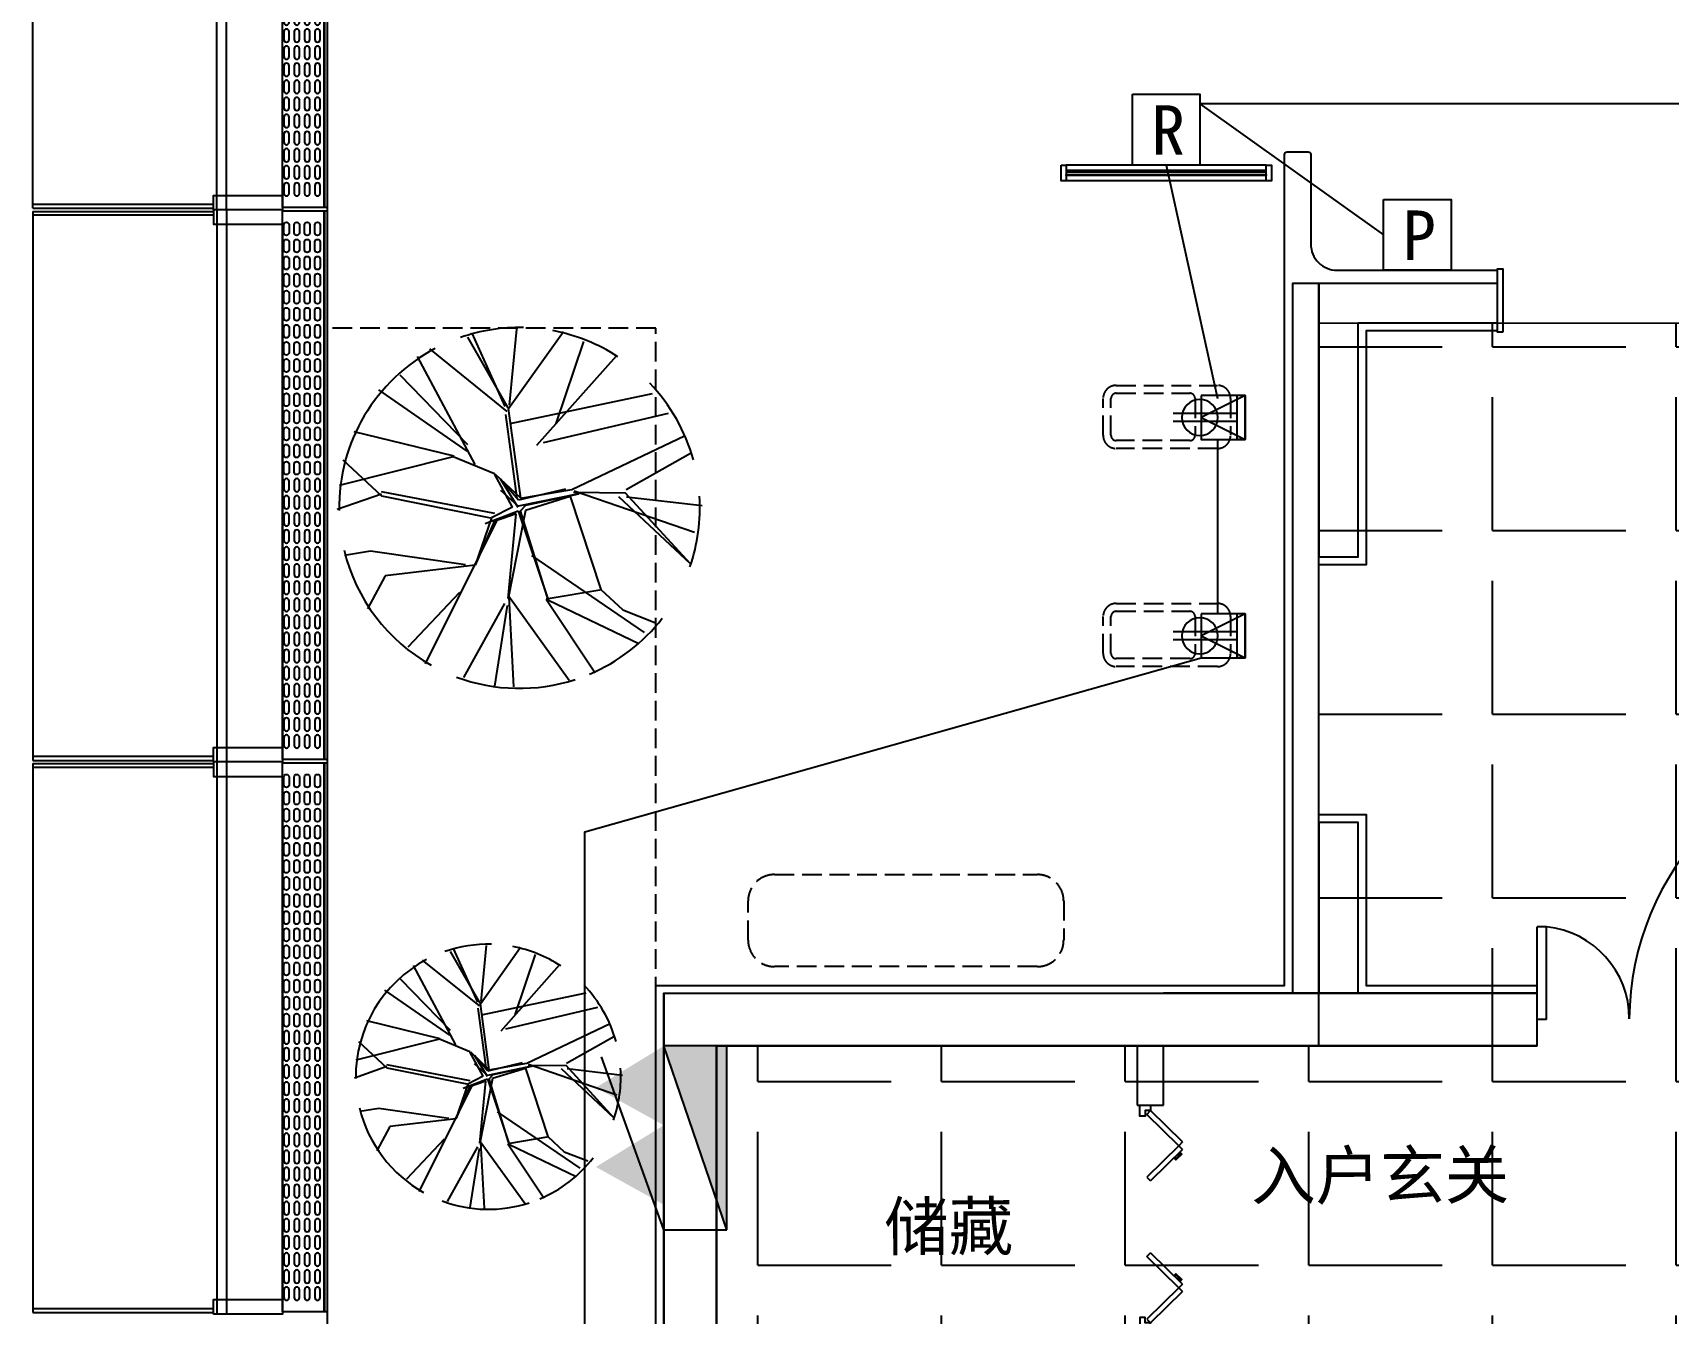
# Model space of a CAD drawing. Extents: x -284868 to 304789, y -137694 to 137894.
# Drawn here: x 56470 to 62690, y -110535 to -105665 of the extents above; entities that cross this region are included whole.
import ezdxf
from ezdxf.enums import TextEntityAlignment as Align

# ---------------------------------------------------------------- set-up
doc = ezdxf.new("R2010")
doc.units = 0
doc.linetypes.add('DASH', pattern=[0.35, 0.25, -0.1])
doc.layers.get('0').update_dxf_attribs({"linetype": 'CONTINUOUS'})
for name, color, linetype in [('0-墙', 4, 'CONTINUOUS'), ('0-底图', 251, 'CONTINUOUS'), ('0-消防栓(给排水)', 9, 'CONTINUOUS'), ('0-窗', 11, 'CONTINUOUS'), ('0-非设计区域', 251, 'CONTINUOUS'), ('EM-插座', 240, 'CONTINUOUS'), ('F-地漏', 8, 'CONTINUOUS'), ('P-完成面', 42, 'CONTINUOUS'), ('P-平面家具', 3, 'CONTINUOUS'), ('P-平面植物', 251, 'CONTINUOUS'), ('WIRE-照明', 130, 'CONTINUOUS')]:
    doc.layers.add(name, color=color, linetype=linetype)
doc.styles.add('20091229Typical Floor GP$0$宋体', font='', dxfattribs={"height": 2.5})
doc.styles.add('_TCH_DYN', font='')
doc.styles.add('宋体', font='')
doc.styles.get('20091229Typical Floor GP$0$宋体').set_extended_font_data('SimSun')
doc.styles.get('_TCH_DYN').set_extended_font_data('SimSun')
doc.styles.get('宋体').set_extended_font_data('SimSun')

# ---------------------------------------------------------------- blocks, each defined once
blk = doc.blocks.new('2$DorLib2D$00000225')
for p, q in [((0.475, -0.0014), (0.475, 0.7521)), ((0.475, 0.7521), (0.5, 0.7521)), ((0.5, -0.0014), (0.5, 0.7521)), ((-0.5, 0), (-0.5, 0.252)), ((-0.475, 0.252), (-0.5, 0.252)), ((-0.475, 0), (-0.475, 0.252)), ((-0.475, 0), (-0.5, 0)), ((0.475, -0.0014), (0.5, -0.0014))]:
    blk.add_line(p, q)
for centre, radius, start, end in [((0.5046, -0.0019), 0.7546, 92.2493, 179.7238), ((-0.5008, 0.0026), 0.2508, 359.7899, 84.0974)]:
    blk.add_arc(centre, radius, start, end)
blk = doc.blocks.new('$DorLib2D$00000034')
for p, q in [((-0.3348, 0.1427), (-0.475, 0)), ((-0.3182, 0.1263), (-0.4584, -0.0164)), ((-0.3348, 0.1427), (-0.3182, 0.1263)), ((-0.3015, 0.1427), (-0.3182, 0.1263)), ((-0.3182, 0.1263), (-0.178, -0.0164)), ((-0.3015, 0.1427), (-0.1614, 0)), ((0.3015, 0.1427), (0.1614, 0)), ((0.3182, 0.1263), (0.178, -0.0164)), ((0.3015, 0.1427), (0.3182, 0.1263)), ((0.3348, 0.1427), (0.3182, 0.1263)), ((0.3182, 0.1263), (0.4584, -0.0164)), ((0.3348, 0.1427), (0.475, 0)), ((-0.5, -0.048), (-0.5, 0)), ((-0.4584, -0.0164), (-0.475, 0)), ((-0.178, -0.0164), (-0.1614, 0)), ((0.178, -0.0164), (0.1614, 0)), ((0.4584, -0.0164), (0.475, 0)), ((0.5, -0.048), (0.5, 0))]:
    blk.add_line(p, q)
for points in [[(-0.2899, 0.1308), (-0.2804, 0.1401), (-0.255, 0.1143), (-0.2645, 0.1049)], [(-0.2866, 0.1275), (-0.2804, 0.1335), (-0.2616, 0.1144), (-0.2678, 0.1083)], [(0.2899, 0.1308), (0.2804, 0.1401), (0.255, 0.1143), (0.2645, 0.1049)], [(0.2866, 0.1275), (0.2804, 0.1335), (0.2616, 0.1144), (0.2678, 0.1083)], [(-0.5, 0), (-0.475, 0), (-0.475, -0.023), (-0.45, -0.023), (-0.45, -0.048), (-0.5, -0.048)], [(0.5, 0), (0.475, 0), (0.475, -0.023), (0.45, -0.023), (0.45, -0.048), (0.5, -0.048)]]:
    blk.add_lwpolyline(points)
blk = doc.blocks.new('DDDDDDDGFDSG')
for p, q in [((419610.9, 11359.4), (421510.9, 11359.4)), ((419610.9, 11359.4), (419610.9, 9859.4)), ((422932, 11359.4), (421510.9, 11359.4)), ((422932, 11159.4), (422932, 11359.4)), ((419810.9, 11159.4), (421410.9, 11159.4)), ((419810.9, 11159.4), (419810.9, 9859.4)), ((421410.9, 11159.4), (421410.9, 10934.4)), ((421510.9, 10934.4), (421510.9, 11159.4)), ((421510.9, 11159.4), (422932, 11159.4)), ((421410.9, 10934.4), (421510.9, 10934.4))]:
    blk.add_line(p, q)
for name, p, xscale, yscale, zscale, rotation in [('2$DorLib2D$00000225', (423632, 11259.4), 1400, 1400, 200, 1.654673577002396e-11), ('$DorLib2D$00000034', (421460.9, 10509.4), 850.0000000000001, 850.0000000000001, 850.0000000000001, 270)]:
    blk.add_blockref(name, p, dxfattribs=dict(xscale=xscale, yscale=yscale, zscale=zscale, rotation=rotation))
at = {"style": '_TCH_DYN'}
for s, p in [('入户玄关', (422826.2, 10525.5)), ('储藏', (420939.8, 10329.8))]:
    blk.add_text(s, height=180, rotation=0.24476, dxfattribs=at).set_placement(p, align=Align.BOTTOM_RIGHT)
blk = doc.blocks.new('A$C3B8026B3')
for p, q in [((949.5, 13255), (949.5, 15245)), ((949.5, 13145), (949.5, 11155)), ((949.5, 11045), (949.5, 9055))]:
    blk.add_line(p, q)
for points in [[(0, 13206), (0, 15294)], [(700, 13200), (700, 15300)], [(737.5, 13200), (737.5, 15300)], [(0, 13194), (0, 11106)], [(700, 13200), (700, 11100)], [(737.5, 13200), (737.5, 11100)], [(0, 11094), (0, 9006)], [(700, 11100), (700, 9000)], [(737.5, 11100), (737.5, 9000)]]:
    blk.add_lwpolyline(points)
for points in [[(688, 13200), (688, 13255), (949.5, 13255), (949.5, 13200)], [(688, 13200), (688, 13145), (949.5, 13145), (949.5, 13200)], [(688, 11100), (688, 11155), (949.5, 11155), (949.5, 11100)], [(688, 11100), (688, 11045), (949.5, 11045), (949.5, 11100)], [(688, 9000), (688, 9055), (949.5, 9055), (949.5, 9000)]]:
    blk.add_lwpolyline(points, close=True)
at = {"elevation": 0}
for points in [[(0, 13206), (688, 13206), (688, 13220.5), (0, 13220.5)], [(0, 13194), (688, 13194), (688, 13179.5), (0, 13179.5)], [(0, 11106), (688, 11106), (688, 11120.5), (0, 11120.5)], [(0, 11094), (688, 11094), (688, 11079.5), (0, 11079.5)], [(0, 9006), (688, 9006), (688, 9020.5), (0, 9020.5)]]:
    blk.add_lwpolyline(points, dxfattribs=at)
blk = doc.blocks.new('LT-BLK-20221201170113', base_point=(81437.4, -6378.6))
for p, q in [((79349.4, -6218.5, 0), (81437.4, -6218.5)), ((79349.4, -6220.7, 0), (81437.4, -6220.7))]:
    blk.add_line(p, q)
blk.add_lwpolyline([(79349.4, -6208.1), (81437.4, -6208.1), (81437.4, -6378.6), (79349.4, -6378.6)], close=True)
for points in [[(79403.4, -6235), (79433.4, -6235, -1), (79433.4, -6255), (79403.4, -6255, -0.999999)], [(79403.4, -6274.4), (79433.4, -6274.4, -1), (79433.4, -6294.4), (79403.4, -6294.4, -0.999999)], [(79468.4, -6235), (79498.4, -6235, -1), (79498.4, -6255), (79468.4, -6255, -0.999999)], [(79468.4, -6274.4), (79498.4, -6274.4, -1), (79498.4, -6294.4), (79468.4, -6294.4, -0.999999)], [(79533.4, -6235), (79563.4, -6235, -1), (79563.4, -6255), (79533.4, -6255, -0.999999)], [(79533.4, -6274.4), (79563.4, -6274.4, -1), (79563.4, -6294.4), (79533.4, -6294.4, -0.999999)], [(79598.4, -6235), (79628.4, -6235, -1), (79628.4, -6255), (79598.4, -6255, -0.999999)], [(79598.4, -6274.4), (79628.4, -6274.4, -1), (79628.4, -6294.4), (79598.4, -6294.4, -0.999999)], [(79663.4, -6235), (79693.4, -6235, -1), (79693.4, -6255), (79663.4, -6255, -0.999999)], [(79663.4, -6274.4), (79693.4, -6274.4, -1), (79693.4, -6294.4), (79663.4, -6294.4, -0.999999)], [(79728.4, -6235), (79758.4, -6235, -1), (79758.4, -6255), (79728.4, -6255, -0.999999)], [(79728.4, -6274.4), (79758.4, -6274.4, -1), (79758.4, -6294.4), (79728.4, -6294.4, -0.999999)], [(79793.4, -6235), (79823.4, -6235, -1), (79823.4, -6255), (79793.4, -6255, -0.999999)], [(79793.4, -6274.4), (79823.4, -6274.4, -1), (79823.4, -6294.4), (79793.4, -6294.4, -0.999999)], [(79858.4, -6235), (79888.4, -6235, -1), (79888.4, -6255), (79858.4, -6255, -0.999999)], [(79858.4, -6274.4), (79888.4, -6274.4, -1), (79888.4, -6294.4), (79858.4, -6294.4, -0.999999)], [(79923.4, -6235), (79953.4, -6235, -1), (79953.4, -6255), (79923.4, -6255, -0.999999)], [(79923.4, -6274.4), (79953.4, -6274.4, -1), (79953.4, -6294.4), (79923.4, -6294.4, -0.999999)], [(79988.4, -6235), (80018.4, -6235, -1), (80018.4, -6255), (79988.4, -6255, -0.999999)], [(79988.4, -6274.4), (80018.4, -6274.4, -1), (80018.4, -6294.4), (79988.4, -6294.4, -0.999999)], [(80053.4, -6235), (80083.4, -6235, -1), (80083.4, -6255), (80053.4, -6255, -0.999999)], [(80053.4, -6274.4), (80083.4, -6274.4, -1), (80083.4, -6294.4), (80053.4, -6294.4, -0.999999)], [(80118.4, -6235), (80148.4, -6235, -1), (80148.4, -6255), (80118.4, -6255, -0.999999)], [(80118.4, -6274.4), (80148.4, -6274.4, -1), (80148.4, -6294.4), (80118.4, -6294.4, -0.999999)], [(80183.4, -6235), (80213.4, -6235, -1), (80213.4, -6255), (80183.4, -6255, -0.999999)], [(80183.4, -6274.4), (80213.4, -6274.4, -1), (80213.4, -6294.4), (80183.4, -6294.4, -0.999999)], [(80248.4, -6235), (80278.4, -6235, -1), (80278.4, -6255), (80248.4, -6255, -0.999999)], [(80248.4, -6274.4), (80278.4, -6274.4, -1), (80278.4, -6294.4), (80248.4, -6294.4, -0.999999)], [(80313.4, -6235), (80343.4, -6235, -1), (80343.4, -6255), (80313.4, -6255, -0.999999)], [(80313.4, -6274.4), (80343.4, -6274.4, -1), (80343.4, -6294.4), (80313.4, -6294.4, -0.999999)], [(80408.4, -6235), (80378.4, -6235, 1), (80378.4, -6255), (80408.4, -6255, 0.999999)], [(80408.4, -6274.4), (80378.4, -6274.4, 1), (80378.4, -6294.4), (80408.4, -6294.4, 0.999999)], [(80473.4, -6235), (80443.4, -6235, 1), (80443.4, -6255), (80473.4, -6255, 0.999999)], [(80473.4, -6274.4), (80443.4, -6274.4, 1), (80443.4, -6294.4), (80473.4, -6294.4, 0.999999)], [(80538.4, -6235), (80508.4, -6235, 1), (80508.4, -6255), (80538.4, -6255, 0.999999)], [(80538.4, -6274.4), (80508.4, -6274.4, 1), (80508.4, -6294.4), (80538.4, -6294.4, 0.999999)], [(80603.4, -6235), (80573.4, -6235, 1), (80573.4, -6255), (80603.4, -6255, 0.999999)], [(80603.4, -6274.4), (80573.4, -6274.4, 1), (80573.4, -6294.4), (80603.4, -6294.4, 0.999999)], [(80668.4, -6235), (80638.4, -6235, 1), (80638.4, -6255), (80668.4, -6255, 0.999999)], [(80668.4, -6274.4), (80638.4, -6274.4, 1), (80638.4, -6294.4), (80668.4, -6294.4, 0.999999)], [(80733.4, -6235), (80703.4, -6235, 1), (80703.4, -6255), (80733.4, -6255, 0.999999)], [(80733.4, -6274.4), (80703.4, -6274.4, 1), (80703.4, -6294.4), (80733.4, -6294.4, 0.999999)], [(80798.4, -6235), (80768.4, -6235, 1), (80768.4, -6255), (80798.4, -6255, 0.999999)], [(80798.4, -6274.4), (80768.4, -6274.4, 1), (80768.4, -6294.4), (80798.4, -6294.4, 0.999999)], [(80863.4, -6235), (80833.4, -6235, 1), (80833.4, -6255), (80863.4, -6255, 0.999999)], [(80863.4, -6274.4), (80833.4, -6274.4, 1), (80833.4, -6294.4), (80863.4, -6294.4, 0.999999)], [(80928.4, -6235), (80898.4, -6235, 1), (80898.4, -6255), (80928.4, -6255, 0.999999)], [(80928.4, -6274.4), (80898.4, -6274.4, 1), (80898.4, -6294.4), (80928.4, -6294.4, 0.999999)], [(80993.4, -6235), (80963.4, -6235, 1), (80963.4, -6255), (80993.4, -6255, 0.999999)], [(80993.4, -6274.4), (80963.4, -6274.4, 1), (80963.4, -6294.4), (80993.4, -6294.4, 0.999999)], [(81058.4, -6235), (81028.4, -6235, 1), (81028.4, -6255), (81058.4, -6255, 0.999999)], [(81058.4, -6274.4), (81028.4, -6274.4, 1), (81028.4, -6294.4), (81058.4, -6294.4, 0.999999)], [(81123.4, -6235), (81093.4, -6235, 1), (81093.4, -6255), (81123.4, -6255, 0.999999)], [(81123.4, -6274.4), (81093.4, -6274.4, 1), (81093.4, -6294.4), (81123.4, -6294.4, 0.999999)], [(81188.4, -6235), (81158.4, -6235, 1), (81158.4, -6255), (81188.4, -6255, 0.999999)], [(81188.4, -6274.4), (81158.4, -6274.4, 1), (81158.4, -6294.4), (81188.4, -6294.4, 0.999999)], [(81253.4, -6235), (81223.4, -6235, 1), (81223.4, -6255), (81253.4, -6255, 0.999999)], [(81253.4, -6274.4), (81223.4, -6274.4, 1), (81223.4, -6294.4), (81253.4, -6294.4, 0.999999)], [(81318.4, -6235), (81288.4, -6235, 1), (81288.4, -6255), (81318.4, -6255, 0.999999)], [(81318.4, -6274.4), (81288.4, -6274.4, 1), (81288.4, -6294.4), (81318.4, -6294.4, 0.999999)], [(81383.4, -6235), (81353.4, -6235, 1), (81353.4, -6255), (81383.4, -6255, 0.999999)], [(81383.4, -6274.4), (81353.4, -6274.4, 1), (81353.4, -6294.4), (81383.4, -6294.4, 0.999999)], [(79403.4, -6313.8), (79433.4, -6313.8, -1), (79433.4, -6333.8), (79403.4, -6333.8, -0.999999)], [(79468.4, -6313.8), (79498.4, -6313.8, -1), (79498.4, -6333.8), (79468.4, -6333.8, -0.999999)], [(79533.4, -6313.8), (79563.4, -6313.8, -1), (79563.4, -6333.8), (79533.4, -6333.8, -0.999999)], [(79598.4, -6313.8), (79628.4, -6313.8, -1), (79628.4, -6333.8), (79598.4, -6333.8, -0.999999)], [(79663.4, -6313.8), (79693.4, -6313.8, -1), (79693.4, -6333.8), (79663.4, -6333.8, -0.999999)], [(79728.4, -6313.8), (79758.4, -6313.8, -1), (79758.4, -6333.8), (79728.4, -6333.8, -0.999999)], [(79793.4, -6313.8), (79823.4, -6313.8, -1), (79823.4, -6333.8), (79793.4, -6333.8, -0.999999)], [(79858.4, -6313.8), (79888.4, -6313.8, -1), (79888.4, -6333.8), (79858.4, -6333.8, -0.999999)], [(79923.4, -6313.8), (79953.4, -6313.8, -1), (79953.4, -6333.8), (79923.4, -6333.8, -0.999999)], [(79988.4, -6313.8), (80018.4, -6313.8, -1), (80018.4, -6333.8), (79988.4, -6333.8, -0.999999)], [(80053.4, -6313.8), (80083.4, -6313.8, -1), (80083.4, -6333.8), (80053.4, -6333.8, -0.999999)], [(80118.4, -6313.8), (80148.4, -6313.8, -1), (80148.4, -6333.8), (80118.4, -6333.8, -0.999999)], [(80183.4, -6313.8), (80213.4, -6313.8, -1), (80213.4, -6333.8), (80183.4, -6333.8, -0.999999)], [(80248.4, -6313.8), (80278.4, -6313.8, -1), (80278.4, -6333.8), (80248.4, -6333.8, -0.999999)], [(80313.4, -6313.8), (80343.4, -6313.8, -1), (80343.4, -6333.8), (80313.4, -6333.8, -0.999999)], [(80408.4, -6313.8), (80378.4, -6313.8, 1), (80378.4, -6333.8), (80408.4, -6333.8, 0.999999)], [(80473.4, -6313.8), (80443.4, -6313.8, 1), (80443.4, -6333.8), (80473.4, -6333.8, 0.999999)], [(80538.4, -6313.8), (80508.4, -6313.8, 1), (80508.4, -6333.8), (80538.4, -6333.8, 0.999999)], [(80603.4, -6313.8), (80573.4, -6313.8, 1), (80573.4, -6333.8), (80603.4, -6333.8, 0.999999)], [(80668.4, -6313.8), (80638.4, -6313.8, 1), (80638.4, -6333.8), (80668.4, -6333.8, 0.999999)], [(80733.4, -6313.8), (80703.4, -6313.8, 1), (80703.4, -6333.8), (80733.4, -6333.8, 0.999999)], [(80798.4, -6313.8), (80768.4, -6313.8, 1), (80768.4, -6333.8), (80798.4, -6333.8, 0.999999)], [(80863.4, -6313.8), (80833.4, -6313.8, 1), (80833.4, -6333.8), (80863.4, -6333.8, 0.999999)], [(80928.4, -6313.8), (80898.4, -6313.8, 1), (80898.4, -6333.8), (80928.4, -6333.8, 0.999999)], [(80993.4, -6313.8), (80963.4, -6313.8, 1), (80963.4, -6333.8), (80993.4, -6333.8, 0.999999)], [(81058.4, -6313.8), (81028.4, -6313.8, 1), (81028.4, -6333.8), (81058.4, -6333.8, 0.999999)], [(81123.4, -6313.8), (81093.4, -6313.8, 1), (81093.4, -6333.8), (81123.4, -6333.8, 0.999999)], [(81188.4, -6313.8), (81158.4, -6313.8, 1), (81158.4, -6333.8), (81188.4, -6333.8, 0.999999)], [(81253.4, -6313.8), (81223.4, -6313.8, 1), (81223.4, -6333.8), (81253.4, -6333.8, 0.999999)], [(81318.4, -6313.8), (81288.4, -6313.8, 1), (81288.4, -6333.8), (81318.4, -6333.8, 0.999999)], [(81383.4, -6313.8), (81353.4, -6313.8, 1), (81353.4, -6333.8), (81383.4, -6333.8, 0.999999)], [(79403.4, -6353.1), (79433.4, -6353.1, -1), (79433.4, -6373.1), (79403.4, -6373.1, -0.999999)], [(79468.4, -6353.1), (79498.4, -6353.1, -1), (79498.4, -6373.1), (79468.4, -6373.1, -0.999999)], [(79533.4, -6353.1), (79563.4, -6353.1, -1), (79563.4, -6373.1), (79533.4, -6373.1, -0.999999)], [(79598.4, -6353.1), (79628.4, -6353.1, -1), (79628.4, -6373.1), (79598.4, -6373.1, -0.999999)], [(79663.4, -6353.1), (79693.4, -6353.1, -1), (79693.4, -6373.1), (79663.4, -6373.1, -0.999999)], [(79728.4, -6353.1), (79758.4, -6353.1, -1), (79758.4, -6373.1), (79728.4, -6373.1, -0.999999)], [(79793.4, -6353.1), (79823.4, -6353.1, -1), (79823.4, -6373.1), (79793.4, -6373.1, -0.999999)], [(79858.4, -6353.1), (79888.4, -6353.1, -1), (79888.4, -6373.1), (79858.4, -6373.1, -0.999999)], [(79923.4, -6353.1), (79953.4, -6353.1, -1), (79953.4, -6373.1), (79923.4, -6373.1, -0.999999)], [(79988.4, -6353.1), (80018.4, -6353.1, -1), (80018.4, -6373.1), (79988.4, -6373.1, -0.999999)], [(80053.4, -6353.1), (80083.4, -6353.1, -1), (80083.4, -6373.1), (80053.4, -6373.1, -0.999999)], [(80118.4, -6353.1), (80148.4, -6353.1, -1), (80148.4, -6373.1), (80118.4, -6373.1, -0.999999)], [(80183.4, -6353.1), (80213.4, -6353.1, -1), (80213.4, -6373.1), (80183.4, -6373.1, -0.999999)], [(80248.4, -6353.1), (80278.4, -6353.1, -1), (80278.4, -6373.1), (80248.4, -6373.1, -0.999999)], [(80313.4, -6353.1), (80343.4, -6353.1, -1), (80343.4, -6373.1), (80313.4, -6373.1, -0.999999)], [(80408.4, -6353.1), (80378.4, -6353.1, 1), (80378.4, -6373.1), (80408.4, -6373.1, 0.999999)], [(80473.4, -6353.1), (80443.4, -6353.1, 1), (80443.4, -6373.1), (80473.4, -6373.1, 0.999999)], [(80538.4, -6353.1), (80508.4, -6353.1, 1), (80508.4, -6373.1), (80538.4, -6373.1, 0.999999)], [(80603.4, -6353.1), (80573.4, -6353.1, 1), (80573.4, -6373.1), (80603.4, -6373.1, 0.999999)], [(80668.4, -6353.1), (80638.4, -6353.1, 1), (80638.4, -6373.1), (80668.4, -6373.1, 0.999999)], [(80733.4, -6353.1), (80703.4, -6353.1, 1), (80703.4, -6373.1), (80733.4, -6373.1, 0.999999)], [(80798.4, -6353.1), (80768.4, -6353.1, 1), (80768.4, -6373.1), (80798.4, -6373.1, 0.999999)], [(80863.4, -6353.1), (80833.4, -6353.1, 1), (80833.4, -6373.1), (80863.4, -6373.1, 0.999999)], [(80928.4, -6353.1), (80898.4, -6353.1, 1), (80898.4, -6373.1), (80928.4, -6373.1, 0.999999)], [(80993.4, -6353.1), (80963.4, -6353.1, 1), (80963.4, -6373.1), (80993.4, -6373.1, 0.999999)], [(81058.4, -6353.1), (81028.4, -6353.1, 1), (81028.4, -6373.1), (81058.4, -6373.1, 0.999999)], [(81123.4, -6353.1), (81093.4, -6353.1, 1), (81093.4, -6373.1), (81123.4, -6373.1, 0.999999)], [(81188.4, -6353.1), (81158.4, -6353.1, 1), (81158.4, -6373.1), (81188.4, -6373.1, 0.999999)], [(81253.4, -6353.1), (81223.4, -6353.1, 1), (81223.4, -6373.1), (81253.4, -6373.1, 0.999999)], [(81318.4, -6353.1), (81288.4, -6353.1, 1), (81288.4, -6373.1), (81318.4, -6373.1, 0.999999)], [(81383.4, -6353.1), (81353.4, -6353.1, 1), (81353.4, -6373.1), (81383.4, -6373.1, 0.999999)]]:
    blk.add_lwpolyline(points, format="xyb", close=True)
blk = doc.blocks.new('A$C678165FB')
blk.add_lwpolyline([(-36630.5, 17800), (-36630.5, 5300)])
at = {"rotation": 270}
for p in [(-36800.5, 11556), (-36800.5, 9456), (-36800.5, 7356)]:
    blk.add_blockref('LT-BLK-20221201170113', p, dxfattribs=at)
blk = doc.blocks.new('A$C7414b812')
at = {"ltscale": 300}
for points in [[(-30, -20), (-30, 0), (30, 0), (30, -20)], [(-30, -800), (-30, -780), (30, -780), (30, -800)]]:
    blk.add_lwpolyline(points, close=True, dxfattribs=at)
at = {"color": 8, "ltscale": 300}
for points in [[(-30, -20), (-30, -780)], [(30, -20), (30, -780)]]:
    blk.add_lwpolyline(points, dxfattribs=at)
at = {"color": 5, "ltscale": 300}
for points in [[(-5, -780), (-5, -20), (-9, -20), (-10, -21), (-10, -779), (-9, -780)], [(5, -780), (5, -20), (9, -20), (10, -21), (10, -779), (9, -780)]]:
    blk.add_lwpolyline(points, close=True, dxfattribs=at)
blk = doc.blocks.new('A$C4E502BC3')
at = {"layer": 'P-平面家具', "linetype": 'DASH', "ltscale": 300}
blk.add_lwpolyline([(240, 435), (240, 50, -0.414214), (190, 0), (50, 0, -0.414214), (0, 50), (0, 435, -0.414214), (50, 485), (190, 485, -0.414214)], format="xyb", close=True, dxfattribs=at)
at = {"layer": 'P-平面家具', "color": 251, "linetype": 'DASH', "ltscale": 300}
blk.add_lwpolyline([(210, 329.8), (210, 50, -0.414214), (190, 30), (50, 30, -0.414214), (30, 50), (30, 329.8, -0.414214), (50, 349.8), (190, 349.8, -0.414214)], format="xyb", close=True, dxfattribs=at)
blk = doc.blocks.new('yld.studio@foxmail.com-2-220')
at = {"color": 251, "ltscale": 100}
for p, q in [((8510.1, -109877.5), (8397.2, -109679.9)), ((8501.1, -109873.4), (8409.6, -109669)), ((8511.1, -109879.5), (8664.3, -109664.1)), ((8513.9, -109870.1), (8534.1, -109657.1)), ((8643.6, -109920.9), (8721.4, -109692)), ((8417.6, -110035.7), (8256.9, -109733.9)), ((8507.4, -109887.1), (8290.8, -109712.8)), ((8589.8, -109981.6), (8812.1, -109731.5)), ((8397.2, -109980.4), (8208.1, -109785.5)), ((8394.9, -109998.4), (8148.5, -109827.1)), ((8515.1, -109920.7), (8913.5, -109837.6)), ((8545.1, -110130), (8511.1, -109879.5)), ((8535.1, -110130.3), (8503.4, -109895.4)), ((8608.5, -109974.4), (8957.6, -109892.2)), ((8358.7, -110012.5), (8079.5, -109944.3)), ((8687.6, -110105.4), (9004.3, -109954.2)), ((8356.4, -110013.7), (8038, -110093.8)), ((8471.5, -110062), (8356.4, -110013.7)), ((8839.3, -110105.6), (9019, -110003.9)), ((8157, -110123.6), (8048.7, -110023.6)), ((8521.9, -110154.8), (8471.5, -110062)), ((8545.1, -110130), (8474.7, -110063.6)), ((8472.3, -110172.8), (8155.6, -110112.1)), ((8488.6, -110076.5), (8536.7, -110154.5)), ((8539, -110135.6), (8488.6, -110076.5)), ((8538, -110151.7), (8489.4, -110108)), ((8669.6, -110104.1), (8539, -110135.6)), ((8545.1, -110130), (8687.6, -110105.4)), ((8692.8, -110112.7), (8836.9, -110114.6)), ((8694.6, -110108.9), (9030.8, -110225)), ((8155.7, -110118.3), (8032.3, -110161.7)), ((8461.2, -110185.6), (8157, -110123.6)), ((8521.9, -110154.8), (8463.3, -110184.6)), ((8707.1, -110117.1), (8538, -110151.7)), ((8544.7, -110164.9), (8559.5, -110148.7)), ((8682.6, -110125.1), (8557.8, -110163.7)), ((8559.5, -110148.7), (8707.1, -110117.1)), ((8682.6, -110125.1), (8768.3, -110384.4)), ((8818.2, -110125.1), (9019, -110313.5)), ((9019, -110313.5), (8836.9, -110114.6)), ((8840.8, -110125.9), (9051.6, -110150.2)), ((8477.1, -110193.3), (8277.6, -110592.7)), ((8463.3, -110184.6), (8417.7, -110316.4)), ((8470.5, -110194.6), (8417.7, -110316.4)), ((8445.9, -110200), (8538.1, -110165.1)), ((8532.4, -110173.4), (8470.5, -110194.6)), ((8557.8, -110163.7), (8509.5, -110410)), ((8509.5, -110410), (8532.4, -110173.4)), ((8538.1, -110165.1), (8622.5, -110416.5)), ((8622.5, -110416.5), (8544.7, -110164.9)), ((8125, -110277.7), (8052.4, -110289.4)), ((8391, -110315.4), (8125, -110277.7)), ((8574.8, -110289.9), (8890.1, -110505.1)), ((8417.7, -110316.4), (8166.6, -110346.4)), ((8166.6, -110346.4), (8117, -110438.8)), ((8771.5, -110385.9), (8615.9, -110411.9)), ((8768.3, -110384.4), (8830.5, -110442)), ((8373.7, -110393.6), (8229.8, -110545.8)), ((8500, -110423.7), (8384.7, -110630.9)), ((8507.1, -110429.3), (8471.5, -110654.4)), ((8511.4, -110403.8), (8679.8, -110638.2)), ((8511.4, -110406.1), (8525.2, -110657)), ((8615.9, -110411.9), (8752.8, -110617.3)), ((8622.3, -110415), (8875.2, -110535.6)), ((8830.5, -110442), (8919.5, -110477.1))]:
    blk.add_line(p, q, dxfattribs=at)
for start, end in [(88.6766, 109.1318), (56.9006, 79.3688), (117.8667, 180.7636), (15.425, 43.7388), (340.9435, 3.7139), (193.5797, 240.7292), (292.8624, 322.3567), (249.5801, 287.9773)]:
    blk.add_arc((8541.4, -110156.9), 504, start, end, dxfattribs=at)
blk = doc.blocks.new('A$C55573B10')
at = {"ltscale": 5}
blk.add_lwpolyline([(0, 1.152), (1.097, 1.152), (1.097, 0), (0, 0)], close=True, dxfattribs=at)
at = {"style": '宋体'}
blk.add_text('P', height=0.804, dxfattribs=at).set_placement((0.305, 0.169))
blk = doc.blocks.new('A$C061403f9')
at = {"ltscale": 5}
blk.add_lwpolyline([(-128.3, 269.6), (128.3, 269.6), (128.3, 0), (-128.3, 0)], close=True, dxfattribs=at)
at = {"style": '宋体'}
blk.add_text('R', height=188.2, dxfattribs=at).set_placement((-57, 39.5))
blk = doc.blocks.new('20091229Typical Floor GP$0$墙身安装双插座电源接线盒')
for p, q in [((0, 43), (0, -43)), ((0, 43), (15.6, 43)), ((15.6, -43), (15.6, 43)), ((15.6, 7.8), (140.7, 7.8)), ((15.6, -7.8), (140.7, -7.8)), ((0, -43), (15.6, -43))]:
    blk.add_line(p, q)
blk.add_circle((88.3, 0), 35.2)
at = {"style": '20091229Typical Floor GP$0$宋体'}
blk.add_attdef('2', text='', height=51.6, rotation=360, dxfattribs=at).set_placement((178, 1.6), align=Align.MIDDLE)
blk = doc.blocks.new('A$C5B4E3DF6')
for p, q in [((0, 240), (-658.7, 476.9)), ((-700, 0), (-700, 240)), ((0, 0), (-700, 240)), ((-700, 240), (0, 240)), ((0, 240), (0, 0)), ((0, 0), (-700, 0))]:
    blk.add_line(p, q)
for points in [[(-700, 240), (-541.4, 498.1), (-398.1, 240)], [(-398.1, 240), (-239.5, 498.1), (-96.1, 240)], [(-700, 0), (-700, 240), (0, 0)]]:
    blk.add_solid(points)

msp = doc.modelspace()

# ---------------------------------------------------------------- hatches: boundary and pattern name
at = {"layer": '0-非设计区域', "ltscale": 3}
h = msp.add_hatch(dxfattribs=at)
h.set_pattern_fill('ANGLE', color=256, scale=100)
h.set_pattern_definition([(0, (-356380.6, 278012.8), (0, 698.5), [508, -190.5]), (90, (-356380.6, 278012.8), (-698.5, 4e-14), [508, -190.5])])
h.paths.add_polyline_path([(60770.2, -114718.5), (60770.2, -113518.5), (59070.2, -113518.5), (59070.2, -109518.5), (61360.9, -109518.5), (61360.9, -106768.6), (64271.2, -106769.7), (64271.3, -106368.6), (69271.3, -106373.5), (69270.2, -107818.5), (76870.2, -107818.5), (76870.2, -109518.5), (78920.2, -109518.5), (78920.2, -114118.5), (69270.2, -114118.5), (69270.2, -115968.5), (64270.2, -115968.5), (64270.2, -114718.5)])

# ---------------------------------------------------------------- linework, layer by layer
at = {"layer": '0-墙', "ltscale": 3}
for points in [[(61360.9, -106618.6), (61260.9, -106618.6), (61260.9, -109318.5), (61360.9, -109318.5)], [(61360.9, -109318.5), (61510.9, -109318.5), (61510.9, -108668.5), (61360.9, -108668.5)]]:
    msp.add_lwpolyline(points, close=True, dxfattribs=at)
for points in [[(61510.9, -106768.6), (62040.8, -106768.6), (62040.8, -106618.6), (61360.9, -106618.6), (61360.9, -107658.5), (61510.9, -107658.5), (61510.9, -106768.6)], [(58870.2, -113718.5), (58870.2, -109318.5), (62190.2, -109318.5), (62190.2, -109518.5), (59070.2, -109518.5), (59070.2, -113518.5), (59420.2, -113518.5), (59420.2, -113718.5), (58870.2, -113718.5)]]:
    msp.add_lwpolyline(points, dxfattribs=at)
at = {"layer": '0-非设计区域', "ltscale": 3}
msp.add_lwpolyline([(60770.2, -114718.5), (60770.2, -113518.5), (59070.2, -113518.5), (59070.2, -109518.5), (61360.9, -109518.5), (61360.9, -106768.6), (64271.2, -106769.7), (64271.3, -106368.6), (69271.3, -106373.5), (69270.2, -107818.5), (76870.2, -107818.5), (76870.2, -109518.5), (78920.2, -109518.5), (78920.2, -114118.5), (69270.2, -114118.5), (69270.2, -115968.5), (64270.2, -115968.5), (64270.2, -114718.5), (60770.2, -114718.5)], dxfattribs=at)
at = {"layer": 'EM-插座', "ltscale": 5}
for points in [[(60913.3, -107044.7), (60913.3, -107212.3), (61080.9, -107212.3), (61080.9, -107044.7)], [(60913.3, -107874.7), (60913.3, -108042.3), (61080.9, -108042.3), (61080.9, -107874.7)]]:
    msp.add_lwpolyline(points, close=True, dxfattribs=at)
for points in [[(61080.9, -107044.7), (60913.3, -107128.5), (61080.9, -107212.3)], [(61080.9, -107874.7), (60913.3, -107958.5), (61080.9, -108042.3)]]:
    msp.add_lwpolyline(points, dxfattribs=at)
at = {"layer": 'P-完成面'}
msp.add_lwpolyline([(58840.2, -112585.8), (58840.2, -109288.5), (61230.9, -109288.5), (61230.9, -106128.6, -0.414214), (61240.9, -106118.6), (61320.9, -106118.6, -0.414239), (61330.9, -106128.6), (61330.9, -106468.6, 0.414239), (61430.9, -106568.6), (62040.8, -106568.6)], format="xyb", dxfattribs=at)
msp.add_lwpolyline([(62060.8, -106803.6), (62040.8, -106803.6), (62040.8, -106563.6), (62060.8, -106563.6)], close=True, dxfattribs=at)
for points in [[(62040.8, -106798.6), (61540.9, -106798.6), (61540.9, -107688.5), (61360.9, -107688.5)], [(61360.9, -108638.5), (61540.9, -108638.5), (61540.9, -109288.5), (62190.2, -109288.5), (62190.2, -109318.5)]]:
    msp.add_lwpolyline(points, dxfattribs=at)
at = {"layer": 'P-平面家具', "linetype": 'DASH', "ltscale": 300}
msp.add_lwpolyline([(58840.2, -112585.8), (58840.2, -106788.5), (57590.2, -106788.5), (57590.2, -112585.8)], close=True, dxfattribs=at)
msp.add_lwpolyline([(59290.9, -108866.9), (60290.9, -108866.9, -0.414214), (60390.9, -108966.9), (60390.9, -109116.7, -0.414214), (60290.9, -109216.7), (59290.9, -109216.7, -0.414214), (59190.9, -109116.7), (59190.9, -108966.9, -0.414214)], format="xyb", close=True, dxfattribs=at)
at = {"layer": 'WIRE-照明'}
for points in [[(60909.2, -105934.9), (61607.5, -106433.8)], [(69771.3, -107183.7), (69664, -105934.9), (60909.2, -105934.9)], [(60780.9, -106168.6), (60975.8, -107056.2)], [(60975.8, -107212.3), (60975.8, -107874.7)], [(58570.2, -112151), (58570.2, -108703.9), (60913.3, -108042.3)]]:
    msp.add_lwpolyline(points, dxfattribs=at)

# ---------------------------------------------------------------- block references
at = {"layer": '0-底图'}
msp.add_blockref('DDDDDDDGFDSG', (-360740, -120677.9), dxfattribs=at)
at = {"layer": '0-消防栓(给排水)', "color": 0, "xscale": -1, "rotation": 90}
msp.add_blockref('A$C5B4E3DF6', (59110.2, -110218.5), dxfattribs=at)
at = {"layer": '0-窗'}
msp.add_blockref('A$C3B8026B3', (56470.2, -119538.5), dxfattribs=at)
at = {"layer": 'EM-插座', "ltscale": 5}
msp.add_blockref('A$C061403f9', (60780.9, -106168.6), dxfattribs=at)
at = {"layer": 'EM-插座', "ltscale": 5, "xscale": 234.0720193454588, "yscale": 234.0720193454588, "zscale": 234.0720193454588}
msp.add_blockref('A$C55573B10', (61607.5, -106568.6), dxfattribs=at)
at = {"layer": 'EM-插座', "ltscale": 5, "xscale": -1.949105081813332, "yscale": 1.949105081813332, "zscale": 1.949105081813332, "rotation": 359.999999999884}
for p in [(61080.9, -107128.5), (61080.9, -107958.5)]:
    msp.add_blockref('20091229Typical Floor GP$0$墙身安装双插座电源接线盒', p, dxfattribs=at)
at = {"layer": 'F-地漏'}
msp.add_blockref('A$C678165FB', (94220.2, -117885.8), dxfattribs=at)
at = {"layer": 'P-完成面', "rotation": 270}
msp.add_blockref('A$C7414b812', (61180.9, -106198.6), dxfattribs=at)
at = {"layer": 'P-平面家具', "linetype": 'DASH', "ltscale": 300, "rotation": 270}
for p in [(60540.8, -107006.2, 0), (60540.8, -107835.6, 0)]:
    msp.add_blockref('A$C4E502BC3', p, dxfattribs=at)
at = {"layer": 'P-平面植物', "xscale": 1.361334557724074, "yscale": 1.361334557724074, "zscale": 1.361334557724074}
msp.add_blockref('yld.studio@foxmail.com-2-220', (46693.6, 42488), dxfattribs=at)
at = {"layer": 'P-平面植物'}
msp.add_blockref('yld.studio@foxmail.com-2-220', (49661.4, 521), dxfattribs=at)

doc.saveas('drawing.dxf')
